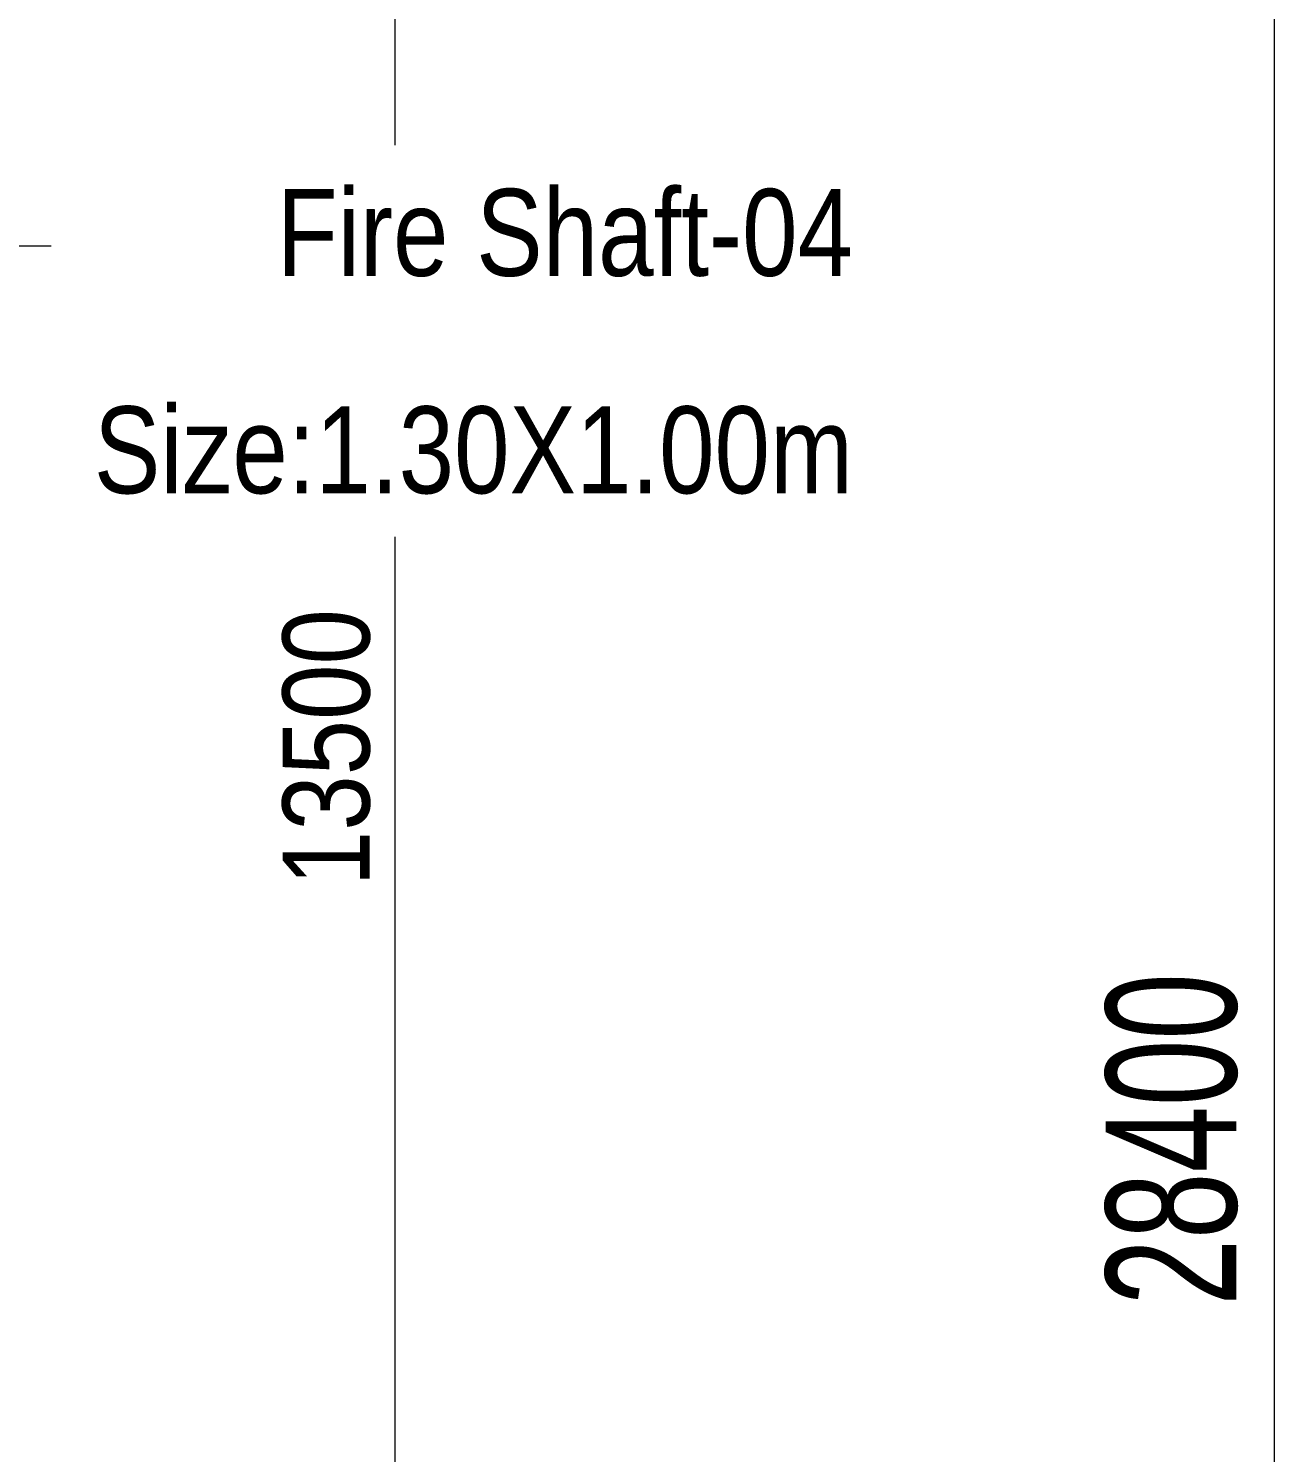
# Model space of a CAD drawing. Header units: millimetres. Extents: x 1706 to 249912, y -487248 to 27192.
# Drawn here: x 168067 to 173795, y -461674 to -455124 of the extents above; entities that cross this region are included whole.
import ezdxf

# ---------------------------------------------------------------- set-up
doc = ezdxf.new("R2010")
doc.units = ezdxf.units.MM
doc.layers.get('0').update_dxf_attribs({"color": 251})
for name, color, linetype, lineweight in [('A-ANNO-DIMS', 251, 'Continuous', 5), ('A-ANNO-DIMS-200', 251, 'Continuous', 5), ('M-FIRE-FHC', 251, 'Continuous', 9), ('McD-Fire', 1, 'Continuous', 13)]:
    doc.layers.add(name, color=color, linetype=linetype, lineweight=lineweight)
doc.styles.add('Arial Narrow', font='ARIALN.TTF', dxfattribs={"height": 450})
doc.styles.add('Arial Narrow_2', font='ARIALN.TTF', dxfattribs={"width": 0.8, "height": 300})
doc.styles.add('romand', font='romand.shx')
doc.styles.add('Swis721 Cn BT', font='swissc.ttf', dxfattribs={"height": 395.68567})
doc.dimstyles.new('DIM 200', dxfattribs={"dimtxt": 150, "dimasz": 150, "dimexe": 50, "dimexo": 75, "dimgap": 75, "dimtad": 1, "dimdec": 0, "dimrnd": 5, "dimdsep": 46, "dimtxsty": 'romand', "dimcen": 0, "dimclrd": 7, "dimclre": 7, "dimclrt": 7, "dimadec": 0, "dimazin": 0, "dimtfac": 1, "dimtdec": 0, "dimtmove": 2, "dimatfit": 3, "dimfxl": 1, "dimtolj": 1, "dimtzin": 0, "dimarcsym": 0})
doc.dimstyles.new('RSP_DIM_2_0mm__DOT_', dxfattribs={"dimscale": 304.8, "dimtxt": 409.372389, "dimasz": 1.968504, "dimexe": 0.984252, "dimexo": 0.0625, "dimgap": 0, "dimtad": 1, "dimdec": 0, "dimrnd": 5, "dimzin": 0, "dimdsep": 46, "dimtxsty": 'Arial Narrow', "dimblk1": 'DOTSMALL', "dimblk2": 'DOTSMALL', "dimsah": 1, "dimcen": 0.09, "dimdle": 0.065617, "dimazin": 0, "dimtfac": 1, "dimtdec": 4, "dimtix": 1, "dimtmove": 0, "dimatfit": 3, "dimfxl": 0.656168, "dimfxlon": 1, "dimtvp": 1, "dimtolj": 1, "dimtzin": 0, "dimarcsym": 2})
doc.dimstyles.new('RSP_DIM_3_0mm_BOLD_ARIAL__Outer_Dims_', dxfattribs={"dimscale": 304.8, "dimtxt": 614.058584, "dimasz": 2.624672, "dimexe": 0, "dimexo": 0.0625, "dimgap": 0, "dimtad": 1, "dimdec": 0, "dimrnd": 5, "dimzin": 0, "dimdsep": 46, "dimtxsty": 'Arial Narrow_2', "dimblk1": 'DOTSMALL', "dimblk2": 'DOTSMALL', "dimsah": 1, "dimcen": 0.09, "dimazin": 0, "dimtfac": 1, "dimtdec": 4, "dimtix": 1, "dimtmove": 0, "dimatfit": 3, "dimfxl": 1.5625, "dimfxlon": 1, "dimtvp": 1, "dimtolj": 1, "dimtzin": 0, "dimarcsym": 2})

# ---------------------------------------------------------------- blocks, each defined once
blk = doc.blocks.new('DIMBLOCK191-2ND FLOOR PLAN_')
at = {"layer": 'A-ANNO-DIMS-200', "lineweight": 35, "transparency": 16777216}
h = blk.add_hatch(color=256, dxfattribs=at)
edge = h.paths.add_edge_path()
edge.add_arc((284387.2, -451847.4), 75, 0, 360)
h = blk.add_hatch(color=256, dxfattribs=at)
edge = h.paths.add_edge_path()
edge.add_arc((284387.2, -465347.4), 75, 0, 360)
at = {"layer": 'A-ANNO-DIMS-200', "transparency": 16777216}
for p, q in [((284387.2, -451847.4), (284187.2, -451847.4)), ((284387.2, -451847.4), (284387.2, -465347.4)), ((284387.2, -451847.4), (284687.2, -451847.4)), ((284387.2, -465347.4), (284187.2, -465347.4)), ((284387.2, -465347.4), (284687.2, -465347.4))]:
    blk.add_line(p, q, dxfattribs=at)
at = {"layer": 'A-ANNO-DIMS-200', "lineweight": 35, "transparency": 16777216}
for centre in [(284387.2, -451847.4), (284387.2, -465347.4)]:
    blk.add_circle(centre, 75, dxfattribs=at)
at = {"layer": 'A-ANNO-DIMS-200', "color": 0, "transparency": 16777216, "insert": (283870.3, -459068.5), "char_height": 400, "width": 1130.648, "attachment_point": 1, "rotation": 90, "line_spacing_factor": 0.974696, "style": 'Arial Narrow'}
blk.add_mtext('13500', dxfattribs=at)
blk = doc.blocks.new('_DotSmall')
at = {"color": 0, "linetype": 'ByBlock', "const_width": 0.5}
blk.add_lwpolyline([(-0.0625, 0, 1), (0.0625, 0, 1)], format="xyb", close=True, dxfattribs=at)
blk = doc.blocks.new('DIMBLOCK213-2ND FLOOR PLAN_')
at = {"layer": 'A-ANNO-DIMS-200', "lineweight": 25, "transparency": 16777216}
h = blk.add_hatch(color=256, dxfattribs=at)
edge = h.paths.add_edge_path()
edge.add_arc((288430.8, -445847.4), 100, 0, 360)
h = blk.add_hatch(color=256, dxfattribs=at)
edge = h.paths.add_edge_path()
edge.add_arc((288430.8, -474247.4), 100, 0, 360)
at = {"layer": 'A-ANNO-DIMS-200', "transparency": 16777216}
for p, q in [((288430.8, -445847.4), (287954.5, -445847.4)), ((288430.8, -474247.4), (288430.8, -445847.4)), ((288430.8, -445847.4), (288430.8, -445847.4)), ((288430.8, -474247.4), (287954.5, -474247.4)), ((288430.8, -474247.4), (288430.8, -474247.4))]:
    blk.add_line(p, q, dxfattribs=at)
at = {"layer": 'A-ANNO-DIMS-200', "lineweight": 25, "transparency": 16777216}
for centre in [(288430.8, -445847.4), (288430.8, -474247.4)]:
    blk.add_circle(centre, 100, dxfattribs=at)
at = {"layer": 'A-ANNO-DIMS-200', "color": 0, "transparency": 16777216, "insert": (287655.3, -460997.7), "char_height": 600, "width": 2280.789, "attachment_point": 1, "rotation": 90, "line_spacing_factor": 0.974696, "style": 'Arial Narrow_2'}
blk.add_mtext('28400', dxfattribs=at)
blk = doc.blocks.new('zw$3B71')
at = {"layer": 'McD-Fire', "color": 7, "insert": (60971.5, 7485.7), "char_height": 400, "width": 3475.204, "attachment_point": 3, "line_spacing_factor": 1.5, "style": 'Swis721 Cn BT', "bg_fill": 2}
blk.add_mtext('Fire Shaft-04\\PSize:1.30X1.00m', dxfattribs=at)
at = {"layer": 'McD-Fire'}
blk.add_leader([(51676.7, 5600), (51676.7, 7223.2), (57284.9, 7223.2)], dimstyle='DIM 200', override={"dimasz": 300, "dimtad": 0}, dxfattribs=at)
blk = doc.blocks.new('A$Cdfc9e3fe')
at = {"layer": 'A-ANNO-DIMS'}
dim = blk.add_linear_dim(base=(7200, -23800.6), p1=(-17600, -23324.3), p2=(7200, -23324.3), dimstyle='RSP_DIM_3_0mm_BOLD_ARIAL__Outer_Dims_', override={"dimpost": '<>', "dimfxl": 24800.039984}, dxfattribs=at)
dim.commit()
dim.dimension.update_dxf_attribs({"geometry": 'DIMBLOCK213-2ND FLOOR PLAN_', "text_midpoint": (-5200, -23494.2), "insert": (-225521.4, 463347.4)})
dim = blk.add_linear_dim(base=(53917.3, -100), p1=(54117.3, 1300), p2=(54117.3, -100), angle=90, dimstyle='RSP_DIM_2_0mm__DOT_', override={"dimpost": '<>', "dimfxl": 1400}, dxfattribs=at)
dim.commit()
dim.dimension.update_dxf_attribs({"geometry": 'DIMBLOCK191-2ND FLOOR PLAN_', "text_midpoint": (53713.1, 600), "insert": (-225521.4, 463347.4)})

msp = doc.modelspace()

# ---------------------------------------------------------------- block references
msp.add_blockref('A$Cdfc9e3fe', (110885.701, -463347.417))

# ---------------------------------------------------------------- next in the draw order: block references
at = {"layer": 'M-FIRE-FHC'}
msp.add_blockref('zw$3B71', (110885.699, -463347.417), dxfattribs=at)

doc.saveas('drawing.dxf')
